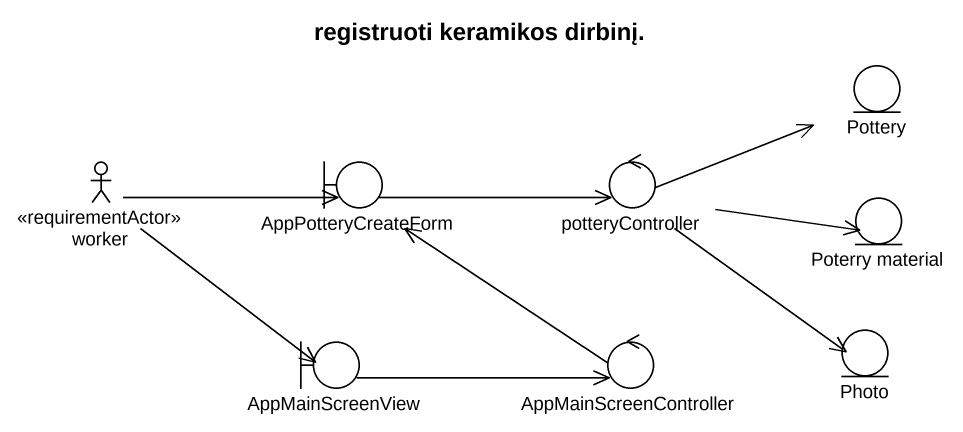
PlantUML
@startuml
title registruoti keramikos dirbinį.
entity Pottery
actor worker <<requirementActor>>
boundary AppPotteryCreateForm
control potteryController
entity "Poterry material" as Poterry_material
boundary AppMainScreenView
control AppMainScreenController
entity Photo
worker -right-> AppPotteryCreateForm
worker --> AppMainScreenView
AppPotteryCreateForm -right-> potteryController
potteryController -right-> Pottery
potteryController -right-> Poterry_material
potteryController --> Photo
AppMainScreenView -right-> AppMainScreenController
AppMainScreenController -up-> AppPotteryCreateForm
@enduml
